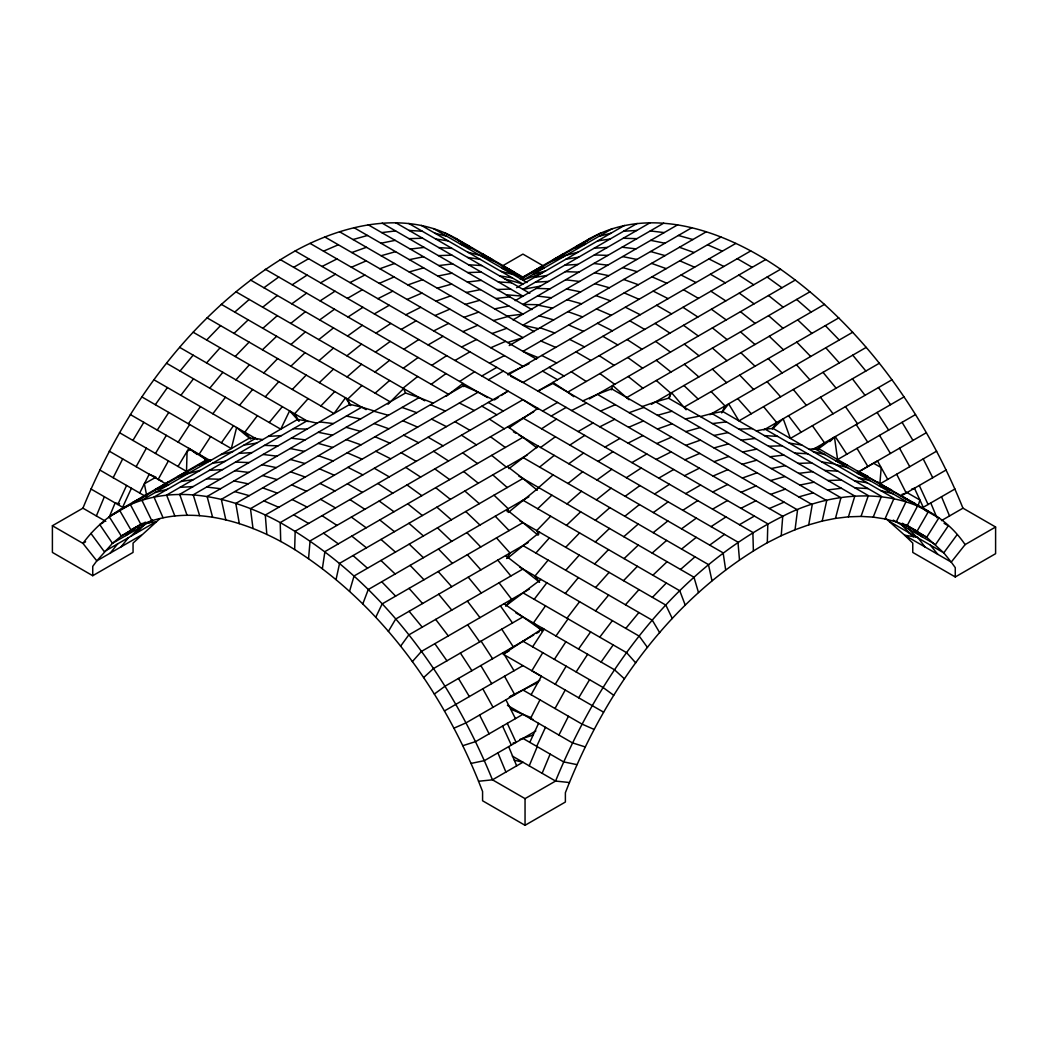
<?xml version="1.0" encoding="UTF-8"?>
<svg xmlns="http://www.w3.org/2000/svg" width="1048" height="1048" viewBox="0 0 1048 1048"><rect width="100%" height="100%" fill="white"/><g stroke="black" fill="none" stroke-linecap="round" stroke-linejoin="round"><path stroke-width="1.5" d="M478.582 781.284C441.09 688.955 379.625 603.452 294.658 549.545L295.169 531.218L522.939 399.707L537.886 409.375M512.302 756.08L555.571 781.061L569.457 782.529C609.019 685.523 674.925 595.054 767.306 542.733L767.817 523.83L295.169 250.944C196.055 307.064 125.367 404.109 82.923 508.175L52.4 525.742L52.4 552.414L92.735 575.706L133.057 552.414L133.057 543.1L159.872 518.668M767.306 542.733L781.219 535.711L782.738 516.297C840.784 485.656 924.821 485.407 965.116 544.606L951.243 562.108L955.265 567.649L955.265 576.963L995.6 553.685L995.6 527.013L962.942 508.149C925.07 414.34 863.866 327.893 780.59 269.257C726.854 231.975 651.895 204.046 589.985 238.433L522.939 277.131L540.978 267.384M308.557 558.571L310.077 540.912L533.694 411.812M781.219 535.711L795.039 529.751L797.554 509.904L597.373 394.323L582.845 400.886M322.378 568.566L324.906 551.628L522.952 437.291L536.812 447.784M795.039 529.751L808.715 524.865L812.239 504.651L611.613 388.821L597.373 394.323M336.067 579.479L339.578 563.339L527.013 455.12M808.715 524.865L822.208 521.079L826.715 500.59L655.681 401.843L642.28 406.532M822.208 521.079L835.466 518.393L840.928 497.721L668.545 398.201L655.681 401.843M349.56 591.269L354.054 575.981L522.952 478.478L537.31 490.254M669.41 397.729L670.759 393.144L656.284 380.49M918.192 505.608L919.908 500.014L906.219 492.115M835.466 518.393L848.422 516.834L854.827 496.045L711.893 413.528L700.378 416.567M611.272 389.869L612.674 385.481L629.01 399.746M848.422 516.834L861.024 516.402L868.347 495.586L722.662 411.471L711.893 413.528M362.805 603.897L368.267 589.526L528.86 496.804M507.127 511.594L508.214 508.725L494.001 495.193M861.024 516.402L873.233 517.109L881.447 496.333L765.132 429.182L756.289 430.885M569.418 782.502L565.383 792.707L565.383 802.021L525.048 825.3L482.578 800.777L482.578 791.463L478.543 781.271L492.468 779.817L522.939 762.224L514.306 760.193M96.364 515.93L104.368 496.739M108.966 517.712L115.123 502.948L119.577 503.878M529.227 765.852L537.244 746.661M542.13 773.293L550.135 754.101M873.233 517.109L884.997 518.93L894.062 498.285L773.018 428.409L765.132 429.182M117.808 504.507L126.598 485.473M131.419 488.25L122.629 507.284L90.927 488.984M529.79 742.351L538.58 723.33M536.694 746.346L545.484 727.312M375.76 617.298L382.166 603.897L522.952 522.611L537.965 535.135M721.836 412.637L725.033 405.943L711.134 391.572M884.997 518.93L896.263 521.878L906.153 501.455L814.558 448.57L809.279 449.343M113.158 477.718L122.682 458.919M139.685 493.032L149.209 474.233L155.929 477.194L144.375 483.77L146.707 495.743M539.969 699.828L530.432 718.627L533.262 719.531M558.925 735.067L568.448 716.282M896.263 521.878L907.005 525.926L917.668 505.804M541.502 630.948L542.851 628.42L503.04 654.122L603.53 712.142M668.454 398.371L671.558 392.686L686.086 409.768M136.135 466.674L146.366 448.19M168.401 460.924L158.169 479.408L162.204 481.189M531.126 694.732L541.371 676.248M555.008 708.514L565.239 690.029M388.363 631.42L395.686 619.041L528.087 542.602M506.76 558.545L510.009 553.043L496.49 537.886M132.913 440.435L143.812 422.331M155.471 453.443L166.357 435.352M178.016 466.465L188.902 448.361L197.207 454.452M542.759 652.668L531.86 670.759L540.729 675.895M555.27 684.279L566.169 666.174M578.692 697.798L589.579 679.694M157.252 430.099L168.767 412.454M178.186 442.177L189.701 424.532M210.622 436.61L199.107 454.256L207.399 460.334M532.62 646.812L544.135 629.167M554.379 659.375L565.894 641.73M576.138 671.938L587.653 654.293M155.327 404.685L167.418 387.564M188.365 423.759L200.456 406.637M221.39 442.832L233.481 425.711M545.497 605.849L533.406 622.971L541.096 629.979M555.964 635.992L568.055 618.87M578.535 649.026L590.627 631.905M601.094 662.048L613.185 644.926M400.572 646.21L408.786 634.918L522.952 569.012L539.052 581.823M772.114 428.802L776.673 422.527L763.573 406.65M957.112 534.663L943.776 552.846L951.243 562.108L904.686 535.24L886.019 518.668M180.859 395.332L193.487 378.8M212.823 413.777L225.438 397.244M257.402 415.702L244.787 432.235L250.826 439.007M534.205 599.325L546.82 582.793M566.981 618.241L579.596 601.709M599.744 637.171L612.373 620.639M721.692 412.729L728.661 403.847L738.945 420.877L866.198 347.399M211.421 460.059L206.417 459.876L119.472 510.075C105.127 518.498 92.774 530 82.923 543.362L96.796 560.863L92.735 566.392L92.735 575.706M110.237 553.108L117.717 543.833M120.992 546.899L128.472 537.637M180.046 371.031L193.133 355.167M209.77 388.192L222.857 372.328M239.494 405.366L252.594 389.489M269.218 422.527L282.318 406.65M548.13 560.117L535.03 575.981L539.589 582.256M565.291 593.456L578.378 577.579M595.552 610.932L608.639 595.054M625.813 628.394L638.9 612.53M412.336 661.629L421.401 651.45L529.397 589.094M505.647 606.111L511.686 599.325L499.071 582.793M206.574 362.922L220.106 347.766M235.931 379.874L249.45 364.717M265.275 396.812L278.807 381.655M308.151 398.607L294.632 413.764L298.693 420.628M535.882 553.043L549.401 537.886M565.737 570.282L579.269 555.126M595.605 587.522L609.124 572.365M625.46 604.761L638.979 589.605M388.061 404.227L403.611 388.572L405.471 392.908M206.666 340.011L220.552 325.64M235.211 356.49L249.11 342.12M263.755 372.97L277.654 358.599M292.313 389.463L306.199 375.079M320.858 405.943L334.757 391.572M550.659 516.219L536.759 530.589L538.685 534.611M565.671 547.292L579.57 532.908M594.596 563.981L608.495 549.611M623.508 580.684L637.407 566.3M652.432 597.373L666.318 583.002M131.157 536.078L139.345 527.799M135.952 533.301L144.139 525.022M233.992 333.395L248.206 319.863M262.432 349.809L276.646 336.277M290.859 366.224L305.073 352.691M319.299 382.651L333.513 369.106M361.94 385.52L347.726 399.065L349.914 404.803M537.676 508.725L551.89 495.193M566.47 525.349L580.684 511.817M595.277 541.986L609.491 528.441M624.084 558.61L638.298 545.078M652.878 575.234L667.091 561.702M772.612 428.802L783.197 418.755L790.375 438.431L891.914 379.808M423.615 677.584L433.492 668.572L522.939 616.931L541.842 630.307M817.912 448.832L824.501 442.832L812.41 425.711M829.767 441.614L835.269 436.61L846.784 454.256M234.765 312.094L249.241 299.453M262.838 328.312L277.314 315.658M290.912 344.517L305.387 331.875M318.985 360.722L333.461 348.08M347.058 376.939L361.534 364.285M375.132 393.144L389.607 380.49M538.62 487.53L553.095 474.875M567.007 503.918L581.483 491.263M595.382 520.306L609.857 507.651M623.77 536.694L638.245 524.039M652.157 553.082L666.633 540.427M680.532 569.457L695.007 556.816M446.147 396.314L463.046 383.424L463.727 386.62M508.293 512.433L538.816 487.648M507.376 558.348L539.707 532.292M125.904 535.554L134.786 528.297M577.369 247.053L589.985 238.433M262.681 307.208L277.366 295.51M290.741 323.413L305.427 311.701M318.802 339.618L333.487 327.906M346.862 355.809L361.547 344.111M374.922 372.014L389.607 360.302M402.982 388.219L417.667 376.507M539.589 467.081L554.274 455.382M567.99 483.482L582.662 471.77M596.378 499.87L611.063 488.158M624.778 516.271L639.45 504.56M653.179 532.659L667.851 520.948M681.567 549.06L696.252 537.349M149.353 522.716L152.55 520.175M508.922 468.626L538.253 446.134M506.184 605.521L541.004 579.439M818.619 448.701L834.47 437.068L837.588 459.561L915.52 414.576M434.344 694.038L445.007 686.217L533.681 635.023M503.787 653.756L513.271 646.812L501.756 629.167M263.926 287.742L278.742 277.026M291.803 303.841L306.619 293.113M319.679 319.928L334.509 309.212M347.556 336.028L362.385 325.312M375.433 352.128L390.262 341.399M403.31 368.215L418.139 357.499M431.186 384.315L446.016 373.586M540.585 447.47L555.414 436.754M568.776 463.753L583.592 453.024M596.954 480.023L611.783 469.294M625.132 496.294L639.961 485.565M653.323 512.564L668.152 501.835M681.501 528.834L696.33 518.118M709.692 545.104L724.522 534.388M509.197 427.741L537.952 408.366M494.473 399.904L498.534 397.257M501.232 395.489L508.005 391.074L280.222 522.585C232.198 496.202 169.855 481.399 119.472 510.075L130.882 529.843C183.086 500.433 247.118 519.978 294.658 549.545M292.196 284.781L307.103 275.087M320.099 300.894L335.019 291.2M348.015 317.02L362.936 307.326M375.931 333.133L390.839 323.439M137.406 500.394L146.366 494.551M158.052 488.565L168.283 481.897M403.834 349.246L418.755 339.552M530.943 273.279L541.174 266.611M552.859 260.625L563.09 253.957M431.75 365.359L446.671 355.665M459.666 381.472L474.574 371.778M541.593 428.776L556.501 419.082M569.837 445.086L584.758 435.392M598.081 461.395L613.001 451.701M626.337 477.705L641.245 468.011M654.581 494.001L669.489 484.307M682.824 510.311L697.745 500.616M711.068 526.62L725.989 516.926M293.663 267.332L308.61 258.699M320.544 282.855L335.491 274.222M347.438 298.379L362.385 289.746M374.319 313.902L389.267 305.269M502.123 266.1L522.913 254.101L543.689 266.1M401.214 329.426L416.148 320.793M109.477 516.494L120.179 510.311M208.303 459.561L109.241 516.743L121.345 536.052L112.463 543.322L96.796 560.863L141.166 535.253M520.306 279.436L600.884 232.918M103.752 522.205L99.717 524.537L112.463 543.322L152.366 520.28M612.399 228.569L522.939 280.209L541.842 273.122M262.694 439.61L255.516 438.431L153.977 497.053L163.043 517.699M516.559 287.715L624.49 225.412M85.608 541.816L82.923 543.362L52.4 525.742M637.105 223.447L522.939 289.353L540.296 286.143M428.095 344.936L443.042 336.316M317.23 423.209L306.946 420.877L179.693 494.342L187.016 515.171M515.171 300.658L650.205 222.7M142.201 523.306L121.345 536.052L145.397 522.166M663.725 223.159L522.952 304.431L539.222 304.732M374.333 411.012L361.783 407.174L207.111 496.477L212.574 517.162M513.022 319.863L677.624 224.835M454.976 360.46L469.923 351.84M691.837 227.704L522.952 325.208L538.502 328.653M433.217 403.153L419.161 397.559L235.8 503.42L239.311 523.633M509.223 345.552L706.313 231.778M720.985 237.018L522.952 351.355L538.069 357.578M481.87 375.983L496.804 367.363M488.368 379.743L503.302 371.11M492.992 399.733L478.176 392.162L265.301 515.053L266.821 534.48M508.005 374.935L735.814 243.411M750.722 250.944L522.939 382.454L510.717 376.298M765.669 259.563L537.886 391.074L552.781 383.529L782.738 516.297C675.593 569.732 600.177 672.24 555.571 781.061L525.048 798.628L492.429 779.791C450.037 675.724 379.297 578.706 280.222 522.585L280.72 541.502M552.899 382.415L567.715 392.162L780.59 269.257M542.602 411.052L557.549 402.432M551.222 416.03L566.169 407.41M589.395 398.921L795.406 279.986M626.73 397.559L810.091 291.698M578.116 431.553L593.063 422.934M651.424 404.305L824.566 304.339M604.997 447.077L619.944 438.444M684.108 407.174L838.78 317.872M709.837 414.72L852.679 332.255M631.892 462.6L646.826 453.967M658.773 478.124L673.72 469.491M763.94 429.876L879.298 363.276M685.654 493.647L700.601 485.014M813.3 449.291L904.005 396.93M712.548 509.171L727.495 500.538M536.406 633.451L539.13 631.879M504.664 653.441L509.38 650.716M739.43 524.694L754.377 516.061M444.509 710.911L522.952 665.611M858.404 471.941L926.419 432.667M860.277 470.866L877.49 460.924L887.721 479.408M539.877 680.231L466.137 722.806L454.046 728.137M936.65 451.151L879.848 483.953L881.198 467.618L873.534 463.203M531.493 717.815L522.939 714.304L475.674 741.591L462.928 745.652M900.56 496.28L946.174 469.949M535.829 730.967L484.451 760.625L471.115 763.403M921.677 508.201L954.964 488.984M941.471 520.594L962.968 508.175M965.116 544.606L995.6 527.013M858.81 471.705L928.567 511.319L917.157 531.074L907.005 525.926M576.544 246.188L587.43 240.673M554.104 259.144L565.003 253.629M531.677 272.1L542.576 266.572M177.78 476.421L188.679 470.893M155.353 489.364L166.252 483.849M132.913 502.32L143.812 496.791M295.169 250.944C343.181 224.56 405.537 209.744 455.906 238.433L523.921 277.694M322.05 266.467L336.958 258.935M349.966 282.58L364.874 275.048M377.87 298.693L392.79 291.161M405.786 314.806L420.707 307.274M433.702 330.919L448.61 323.4M461.605 347.032L476.526 339.513M489.521 363.145L504.442 355.626M571.579 410.528L586.5 403.008M599.81 426.824L614.717 419.292M628.04 443.121L642.948 435.588M656.258 459.417L671.179 451.885M684.488 475.713L699.396 468.181M712.705 492.01L727.626 484.477M740.936 508.306L755.844 500.774M510.389 696.265L537.912 682.471M507.939 373.782L528.952 363.787M509.38 697.103L514.764 694.732L504.533 676.248M323.518 251.179L338.347 244.774M351.394 267.266L366.224 260.873M379.271 283.366L394.1 276.96M407.148 299.453L421.977 293.06M435.025 315.553L449.854 309.16M462.902 331.653L477.731 325.247M490.778 347.74L505.608 341.347M600.478 411.078L615.307 404.685M628.617 427.322L643.446 420.916M656.755 443.566L671.585 437.16M684.881 459.81L699.71 453.404M713.02 476.054L727.849 469.648M741.159 492.298L755.988 485.892M769.284 508.542L784.114 502.136M573.99 248.442L585.505 244.092M553.239 260.415L564.767 256.066M532.502 272.388L544.017 268.039M198.753 465.076L210.268 460.727M178.003 477.063L189.518 472.714M157.252 489.036L168.767 484.687M351.787 252.542L366.473 247.289M379.848 268.733L394.533 263.493M407.908 284.938L422.593 279.698M435.968 301.143L450.653 295.89M464.028 317.334L478.713 312.094M492.088 333.539L506.774 328.299M629.167 412.676L643.839 407.436M657.463 429.012L672.148 423.772M685.772 445.361L700.444 440.121M714.068 461.696L728.753 456.456M742.377 478.032L757.049 472.792M770.673 494.381L785.358 489.128M520.005 739.338L533.17 735.028M507.638 342.513L522.952 337.639L339.578 231.778M911.642 489.154L914.472 488.25L923.262 507.284M901.961 494.381L906.206 493.032L896.682 474.233M353.032 239.534L367.507 235.472M381.105 255.738L395.581 251.677M409.179 271.943L423.654 267.882M437.252 288.161L451.727 284.087M465.325 304.365L479.801 300.304M493.398 320.57L507.874 316.509M657.489 415.309L671.951 411.248M685.746 431.632L700.221 427.558M714.002 447.941L728.478 443.88M742.272 464.264L756.748 460.19M770.529 480.574L785.004 476.513M798.799 496.896L813.274 492.835M598.945 236.324L611.036 233.167M566.182 255.254L578.273 252.083M533.406 274.17L545.497 271.013M220.879 454.609L232.97 451.452M188.103 473.526L200.194 470.369M155.327 492.455L167.418 489.285M164.68 484.255L166.043 483.953M513.14 742.98L516.101 742.364L507.311 723.33M380.948 243.228L395.161 240.359M409.375 259.642L423.589 256.773M437.815 276.056L452.029 273.187M466.242 292.471L480.456 289.602M494.669 308.885L508.883 306.016M685.3 418.951L699.514 416.069M713.937 435.47L728.15 432.601M742.56 452.002L756.774 449.134M771.197 468.535L785.41 465.666M799.834 485.067L814.047 482.198M597.596 240.922L610.224 238.97M565.999 259.17L578.614 257.219M534.388 277.419L547.004 275.467M244.079 445.033L256.695 443.068M212.469 463.281L225.084 461.316M180.859 481.53L193.487 479.565M147.716 522.965L156.1 521.681L104.263 551.602L90.927 533.419M381.721 232.591L395.607 230.927M410.266 249.07L424.165 247.407M438.811 265.563L452.71 263.886M467.369 282.043L481.255 280.366M495.914 298.523L509.813 296.846M507.075 316.051L522.952 314.125L368.267 224.835M712.483 423.562L726.382 421.886M741.237 440.16L755.136 438.483M769.992 456.758L783.878 455.081M798.733 473.355L812.632 471.679M827.488 489.953L841.374 488.276M623.665 231.215L636.752 230.455M594.242 248.193L607.342 247.446M564.82 265.183L577.92 264.423M535.41 282.161L548.497 281.414M268.301 436.374L281.388 435.627M238.879 453.365L251.978 452.618M209.456 470.342L222.556 469.596M180.046 487.333L193.133 486.586M409.048 238.682L422.58 238.224M438.405 255.62L451.924 255.162M467.749 272.572L481.281 272.113M497.106 289.51L510.625 289.052M738.919 429.13L752.438 428.658M768.59 446.251L782.109 445.793M798.262 463.386L811.781 462.928M827.933 480.521L841.452 480.063M814.558 448.57L818.685 448.649L938.798 517.987L926.694 537.297L943.776 552.846L889.791 521.681M623.311 238.224L636.843 238.682M594.36 254.939L607.879 255.398M565.396 271.655L578.915 272.126M536.445 288.383L549.964 288.842M293.453 428.658L306.972 429.13M264.502 445.387L278.021 445.845M235.538 462.103L249.057 462.561M206.574 478.818L220.106 479.277M255.516 438.431L249.398 438.143L141.886 500.21L151.777 520.633M409.126 230.455L422.226 231.215M438.863 247.616L451.95 248.376M468.587 264.79L481.687 265.537M498.311 281.951L511.411 282.698M764.503 435.627L777.59 436.374M794.633 453.024L807.733 453.771M824.763 470.421L837.863 471.168M854.906 487.818L867.993 488.565M506.184 294.763L522.939 296.165L395.686 222.7M650.284 230.927L664.17 232.591M622.067 247.21L635.966 248.874M593.862 263.493L607.748 265.17M565.645 279.79L579.544 281.454M537.428 296.073L551.327 297.75M319.509 421.886L333.408 423.562M291.292 438.182L305.191 439.846M263.087 454.465L276.973 456.142M234.87 470.749L248.769 472.425M206.666 487.045L220.552 488.709M306.946 420.877L297.514 419.501L166.593 495.088L174.806 515.865M435.667 238.97L448.295 240.922M467.631 257.428L480.246 259.38M499.595 275.873L512.21 277.838M789.196 443.068L801.812 445.033M821.868 461.945L834.496 463.897M854.552 480.809L867.168 482.774M650.729 240.359L664.943 243.228M622.643 256.577L636.856 259.446M594.544 272.794L608.757 275.663M566.444 289.012L580.658 291.894M538.358 305.23L552.571 308.112M346.377 416.069L360.591 418.951M318.278 432.287L332.491 435.169M290.191 448.518L304.405 451.387M262.092 464.736L276.305 467.605M233.992 480.953L248.206 483.822M576.924 764.634L563.588 761.87L522.952 738.408M361.783 407.174L349.875 404.358L193.212 494.8L199.618 515.603M434.855 233.167L446.946 236.324M467.88 252.241L479.971 255.398M500.905 271.314L512.996 274.471M812.92 451.452L825.012 454.609M835.492 464.474L847.583 467.631M858.05 477.508L870.141 480.665M880.621 490.529L892.713 493.687M678.384 235.472L692.859 239.534M650.559 251.533L665.035 255.607M622.722 267.607L637.197 271.668M594.884 283.681L609.36 287.742M567.06 299.741L581.535 303.815M539.222 315.815L553.698 319.876M373.94 411.248L388.415 415.309M346.102 427.309L360.577 431.383M318.264 443.383L332.74 447.444M290.44 459.456L304.903 463.517M262.603 475.517L277.078 479.591M234.765 491.591L249.241 495.652M504.887 278.925L522.939 284.034L421.401 225.412M585.111 746.896L572.365 742.836L507.429 705.343M419.161 397.559L405.511 393.013L221.325 499.346L225.818 519.834M679.418 247.289L694.104 252.542M651.555 263.389L666.227 268.629M623.678 279.475L638.35 284.715M595.801 295.575L610.486 300.815M567.937 311.662L582.609 316.902M540.061 327.749L554.746 333.002M402.052 407.436L416.724 412.676M374.175 423.523L388.86 428.776M346.299 439.623L360.984 444.863M318.435 455.71L333.107 460.95M290.558 471.796L305.243 477.05M262.681 487.896L277.366 493.136M460.386 244.092L471.901 248.442M481.307 256.171L492.822 260.52M502.241 268.249L513.756 272.598M835.623 460.727L847.138 465.076M857.447 473.329L868.962 477.678M879.259 485.931L890.787 490.281M510.651 709.129L522.939 714.304M707.544 244.774L722.373 251.179M679.772 260.808L694.588 267.214M651.987 276.855L666.816 283.248M624.215 292.89L639.044 299.283M596.443 308.924L611.259 315.317M568.658 324.959L583.487 331.351M540.886 340.993L555.715 347.399M430.584 404.685L445.4 411.078M402.799 420.72L417.628 427.112M375.027 436.754L389.856 443.147M347.255 452.788L362.071 459.181M319.47 468.823L334.299 475.229M291.698 484.857L306.527 491.263M263.926 500.905L278.742 507.298M593.993 729.382L581.902 724.037L522.939 690.003M478.176 392.162L463.517 385.664L250.485 508.66L253 528.519M503.04 268.72L522.939 277.903L445.007 232.918M708.933 258.935L723.841 266.467M681.056 275.021L695.977 282.554M653.192 291.108L668.113 298.641M625.329 307.195L640.236 314.728M458.461 240.673L469.347 246.188M481.006 253.695L491.892 259.21M503.551 266.716L514.45 272.231M597.465 323.295L612.373 330.814M857.212 470.893L868.111 476.421M880.713 484.464L891.612 489.992M904.228 498.036L915.114 503.551M569.588 339.382L584.509 346.901M541.724 355.469L556.645 362.988M459.391 403.008L474.312 410.528M431.527 419.095L446.435 426.615M403.663 435.182L418.571 442.701M375.787 451.269L390.708 458.801M347.923 467.356L362.844 474.888M320.059 483.442L334.967 490.975M292.196 499.529L307.103 507.062M737.281 258.699L752.228 267.332M710.4 274.222L725.347 282.855M683.506 289.746L698.453 298.379M656.624 305.269L671.572 313.902M629.743 320.793L644.677 329.426M944.078 523.332L948.322 525.782L935.576 544.554L893.25 520.122M433.492 228.569L527 282.554M408.786 223.447L529.803 293.322M602.849 336.316L617.796 344.936M905.839 524.537L926.694 537.297L902.354 523.24M382.166 223.159L531.912 309.618M575.968 351.84L590.915 360.46M354.054 227.704L534.113 331.653M955.265 576.963L912.756 552.414L912.756 543.1L904.686 535.24L917.681 537.283L924.899 546.899M324.906 237.018L536.537 359.202M549.087 367.363L564.021 375.983M542.589 371.11L557.523 379.743M310.077 243.411L522.939 366.315M280.222 259.563L752.87 532.45L753.381 550.776M265.301 269.257L487.543 397.572M522.939 418.008L737.962 542.144L739.482 559.815M488.329 402.432L503.263 411.065M481.87 406.166L496.804 414.798M250.485 279.986L448.518 394.323M513.376 431.776L516.101 433.335M518.826 434.907L723.133 552.872L725.661 569.811M235.8 291.698L424.754 400.781M522.952 457.478L708.448 564.571L711.972 580.723M454.976 421.689L469.923 430.322M221.325 304.339L390.21 401.843M518.904 476.146L693.973 577.225L698.479 592.513M428.095 437.213L443.042 445.832M207.111 317.872L366.053 409.637M522.952 500.224L679.772 590.758L685.235 605.128M193.212 332.255L333.998 413.528L345.512 397.781L350.661 405.563M519.795 520.804L665.873 605.128L672.279 618.53M401.201 452.736L416.148 461.356M179.693 347.399L308.243 421.624M522.939 545.576L652.354 620.285L659.677 632.651M374.319 468.26L389.267 476.879M166.593 363.276L280.759 429.182L289.602 410.855L299.086 421.217M519.913 567.256L639.254 636.162L647.467 647.454M347.438 483.783L362.385 492.403M153.977 379.808L257.428 439.531M522.939 592.827L626.639 652.694L635.704 662.86M320.544 499.306L335.491 507.926M141.886 396.93L231.333 448.57L236.612 427.519L249.961 438.614M515.747 612.779L614.547 669.816L624.425 678.829M130.371 414.576L210.347 460.74M522.939 641.219L603.019 687.462L613.696 695.269M204.766 459.181L207.36 460.675M293.663 514.817L308.61 523.45M119.472 432.667L186.518 471.377L187.068 451.413L190.422 449.474L207.347 460.478M109.241 451.151L166.462 484.189M99.717 469.949L145.777 496.542M82.923 508.175L105.769 521.367M508.542 269.1L521.642 277.104M738.788 275.087L753.695 284.781M710.871 291.2L725.792 300.894M682.955 307.326L697.876 317.02M655.052 323.439L669.96 333.133M627.136 339.552L642.057 349.246M599.22 355.665L614.141 365.359M571.317 371.778L586.225 381.472M489.39 419.082L504.298 428.776M461.5 435.182L476.408 444.876M433.61 451.282L448.518 460.976M405.72 467.382L420.628 477.076M377.83 483.482L392.738 493.176M349.94 499.595L364.848 509.289M322.05 515.695L336.958 525.389M901.673 495.796L911.904 502.464M877.608 481.897L887.839 488.565M504.835 266.69L515.066 273.358M482.801 253.957L493.032 260.625M455.906 238.433L466.137 245.101M507.822 426.746L522.952 437.291M504.049 603.74L522.939 616.931M767.149 277.026L781.965 287.742M739.259 293.113L754.088 303.841M711.382 309.212L726.212 319.928M683.506 325.312L698.335 336.028M655.629 341.399L670.458 352.128M627.752 357.499L642.581 368.215M599.875 373.586L614.704 384.315M490.477 436.754L505.306 447.47M462.653 452.815L477.482 463.544M434.828 468.888L449.658 479.604M407.004 484.949L421.833 495.678M379.18 501.01L393.996 511.738M351.342 517.083L366.171 527.799M323.518 533.144L338.347 543.873M567.715 392.162L573.819 396.668M507.389 466.452L522.952 478.478M505.594 555.597L522.952 569.012M768.525 295.51L783.21 307.208M740.464 311.701L755.15 323.413M712.404 327.906L727.089 339.618M684.344 344.111L699.029 355.809M656.284 360.302L670.969 372.014M628.224 376.507L642.909 388.219M491.617 455.382L506.302 467.081M463.648 471.521L478.333 483.233M435.693 487.674L450.365 499.372M407.724 503.813L422.396 515.524M379.756 519.965L394.441 531.663M351.787 536.104L366.473 547.816M506.669 509.616L522.952 522.611M925.358 510.232L927.729 512.171M913.253 529.528L922.135 536.799M796.65 299.453L811.126 312.094M768.577 315.658L783.053 328.312M740.504 331.875L754.979 344.517M712.43 348.08L726.906 360.722M684.357 364.285L698.833 376.939M492.796 474.875L507.271 487.53M464.84 491.014L479.316 503.669M436.885 507.153L451.361 519.808M408.93 523.293L423.405 535.947M380.987 539.432L395.45 552.086M353.032 555.571L367.507 568.226M908.891 532.698L913.398 536.799M797.685 319.863L811.899 333.395M769.245 336.277L783.459 349.809M740.818 352.691L755.032 366.224M712.378 369.106L726.591 382.651M683.951 385.52L698.165 399.065M465.744 511.503L479.958 525.048M437.474 527.825L451.688 541.358M409.205 544.148L423.418 557.68M380.948 560.457L395.161 574.003M908.695 529.03L916.882 537.323M901.739 525.022L909.939 533.301M825.339 325.64L839.238 340.011M796.781 342.12L810.68 356.49M768.236 358.599L782.135 372.97M739.692 375.092L753.577 389.463M495.232 516.219L509.132 530.589M466.858 532.607L480.757 546.977M438.47 548.995L452.369 563.365M410.096 565.37L423.995 579.754M381.721 581.758L395.607 596.129M825.785 347.766L839.317 362.922M796.441 364.717L809.96 379.874M767.084 381.655L780.616 396.812M737.74 398.607L751.259 413.764M467.343 554.72L480.862 569.876M438.195 571.54L451.727 586.697M409.048 588.373L422.58 603.53M852.758 355.167L865.845 371.031M823.021 372.328L836.121 388.192M793.297 389.489L806.397 405.366M497.761 560.117L510.861 575.981M468.22 577.173L481.32 593.037M438.68 594.229L451.78 610.106M409.126 611.285L422.226 627.163M930.323 545.078L937.79 554.353M852.404 378.8L865.032 395.332M820.453 397.244L833.068 413.777M788.489 415.702L801.104 432.235M467.369 601.094L479.984 617.626M435.667 619.394L448.295 635.926M878.473 387.564L890.564 404.685M845.435 406.637L857.526 423.759M500.394 605.849L512.485 622.971M467.618 624.765L479.709 641.887M434.841 643.682L446.933 660.803M877.124 412.454L888.639 430.099M856.19 424.532L867.705 442.177M481.071 641.101L492.586 658.747M460.386 653.048L471.901 670.694M902.079 422.331L912.978 440.435M879.534 435.352L890.433 453.457M856.989 448.361L867.875 466.465M503.132 652.668L514.031 670.759M480.796 665.559L491.695 683.663M458.461 678.449L469.347 696.553M899.525 448.19L909.756 466.674M482.801 688.798L493.032 707.282M130.371 504.56L141.035 524.694M923.209 458.919L932.733 477.718M505.922 699.828L515.459 718.627M479.578 715.037L489.115 733.836M919.293 485.473L928.083 504.507M502.555 726.067L511.345 745.102M941.523 496.739L949.527 515.93M930.768 502.948L936.925 517.712M508.66 746.661L516.664 765.852M497.905 752.87L505.909 772.062M525.048 798.628L525.048 825.3"/></g></svg>
